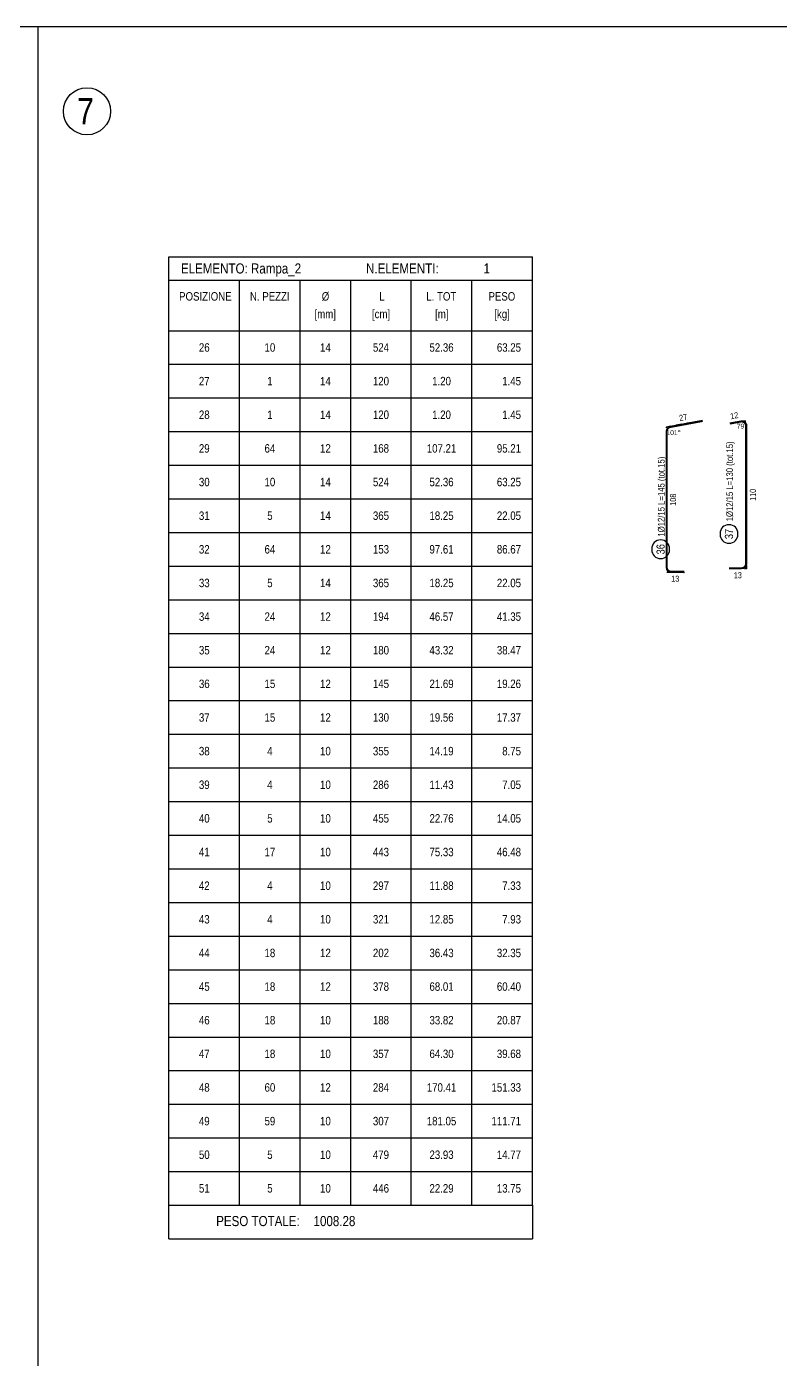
# Model space of a CAD drawing. Header units: metres. Extents: x 419734 to 420376, y 4564732 to 4565123.
# Drawn here: x 419920.16 to 419934.15, y 4564766.67 to 4564791.44 of the extents above; entities that cross this region are included whole.
import ezdxf
from ezdxf.enums import TextEntityAlignment as Align

# ---------------------------------------------------------------- set-up
doc = ezdxf.new("R2010")
doc.units = ezdxf.units.M
doc.linetypes.add('PUNTEGGIATA2', pattern=[0.125, 0, -0.125])
for name, color, linetype in [('07_Ferri', 7, 'Continuous'), ('07_TabellaFerri', 7, 'Continuous'), ('SW_SEZIONI_CARPENTERIA', 4, 'Continuous'), ('SW_TXT_TESTI', 1, 'Continuous')]:
    doc.layers.add(name, color=color, linetype=linetype)
doc.layers.add('07_Poligonale', color=8, linetype='Continuous', plot=False)
doc.styles.add('ACA_1', font='ARIALN.TTF')
doc.styles.add('ACA_2', font='romans.shx', dxfattribs={"width": 0.8})
doc.styles.add('SWS', font='ARIALN.TTF')

# ---------------------------------------------------------------- blocks, each defined once
blk = doc.blocks.new('STC_TCA_07148109001130212000102', base_point=(218.3379, -197.6646))
at = {"color": 0}
blk.add_lwpolyline([(218.2713, -197.6671, 1), (218.4045, -197.6671), (218.4045, -197.6621, 1), (218.2713, -197.6621), (218.2713, -197.6671)], format="xyb", dxfattribs=at)
blk = doc.blocks.new('aca_distinta_ferri_top_no_titolo_nocode_noshape')
at = {"color": 0}
for p, q in [((0, -22), (0, 0)), ((0, 0), (108, 0)), ((108, -22), (108, 0)), ((0, -7), (108, -7)), ((21, -22), (21, -7)), ((39, -22), (39, -7)), ((54, -22), (54, -7)), ((72, -22), (72, -7)), ((90, -22), (90, -7)), ((0, -22), (108, -22))]:
    blk.add_line(p, q, dxfattribs=at)
at = {"style": 'ACA_2'}
for tag, p in [('ELEMENTO', (3.56, -3.5)), ('NUMEROE', (58.57, -3.5)), ('NELEM', (93.49, -3.5))]:
    blk.add_attdef(tag, text='', height=3, dxfattribs=at).set_placement(p, align=Align.MIDDLE_LEFT)
at = {"style": 'ACA_2', "flags": 8}
for tag, p in [('POSIZIONE', (10.82, -11.8)), ('N. PEZZI', (29.97, -11.8)), ('D', (46.52, -11.8)), ('L', (63.28, -11.8)), ('L. TOT', (80.93, -11.8)), ('PESO', (98.94, -11.8)), ('[mm]', (46.44, -17.04)), ('[cm]', (63.03, -17.04)), ('[m]', (81.08, -17.04)), ('[kg]', (98.99, -17.04))]:
    blk.add_attdef(tag, text='', height=2.5, dxfattribs=at).set_placement(p, align=Align.MIDDLE_CENTER)
blk = doc.blocks.new('aca_distinta_ferri_riga_nocode_noshape')
at = {"color": 0}
for p, q in [((0, -10), (0, 0)), ((21, -10), (21, 0)), ((39, -10), (39, 0)), ((54, -10), (54, 0)), ((72, -10), (72, 0)), ((90, -10), (90, 0)), ((108, -10), (108, 0)), ((0, -10), (108, -10))]:
    blk.add_line(p, q, dxfattribs=at)
at = {"style": 'ACA_1'}
for tag, p in [('POS', (10.5, -5)), ('NUM', (30, -5)), ('DIAM', (46.5, -5)), ('LUN', (63, -5)), ('LTOT', (81, -5))]:
    blk.add_attdef(tag, text='', height=2.5, dxfattribs=at).set_placement(p, align=Align.MIDDLE_CENTER)
blk.add_attdef('PESO', text='', height=2.5, dxfattribs=at).set_placement((104.61, -5), align=Align.MIDDLE_RIGHT)
blk = doc.blocks.new('aca_distinta_ferri_bottom_nocode_noshape')
at = {"color": 0}
for p, q in [((0, -10), (0, 0)), ((108, 0), (108, -10)), ((0, -10), (108, -10))]:
    blk.add_line(p, q, dxfattribs=at)
at = {"style": 'ACA_2'}
for tag, p in [('ETI-PESO', (38.86, -4.72)), ('PESOTOT', (104.24, -4.72))]:
    blk.add_attdef(tag, text='', height=3, dxfattribs=at).set_placement(p, align=Align.MIDDLE_RIGHT)
blk.add_attdef('PELE', text='', height=3, dxfattribs=at).set_placement((42.97, -4.72), align=Align.MIDDLE_LEFT)

msp = doc.modelspace()

# ---------------------------------------------------------------- linework, layer by layer
at = {"layer": '07_Ferri', "color": 7, "ltscale": 0.025, "const_width": 0.03, "flags": 128}
for points in [[(419932.71019, 4564784.10416), (419932.10877, 4564783.9927, 0.36144245), (419932.04743, 4564783.91898), (419932.04686, 4564781.38531, 0.41420927), (419932.12185, 4564781.31029), (419932.3691, 4564781.31023)], [(419933.21499, 4564784.05579), (419933.41979, 4564784.09389, -0.46917165), (419933.5085, 4564784.02016), (419933.5085, 4564781.45079, -0.41421356), (419933.4335, 4564781.37579), (419933.20035, 4564781.37579)]]:
    msp.add_lwpolyline(points, format="xyb", dxfattribs=at)
at = {"layer": '07_Ferri', "color": 7, "flags": 128}
for points in [[(419932.70746, 4564784.11891), (419932.10603, 4564784.00745, 0.36144245), (419932.03243, 4564783.91898), (419932.03186, 4564781.38531, 0.41420927), (419932.12184, 4564781.29529), (419932.36909, 4564781.29523)], [(419933.41704, 4564784.10864, -0.46917163), (419933.5235, 4564784.02016), (419933.5235, 4564781.45079, -0.41421356), (419933.4335, 4564781.36079), (419933.20035, 4564781.36079)], [(419933.21225, 4564784.07054), (419933.41704, 4564784.10864, -0.04601555)]]:
    msp.add_lwpolyline(points, format="xyb", dxfattribs=at)
at = {"layer": '07_Poligonale', "linetype": 'PUNTEGGIATA2', "ltscale": 0.025, "flags": 128}
for points in [[(419932.70746, 4564784.11891), (419932.03245, 4564783.99381), (419932.03184, 4564781.29532), (419932.36909, 4564781.29523)], [(419933.21225, 4564784.07054), (419933.4252, 4564784.11016), (419933.5235, 4564784.11016), (419933.5235, 4564781.36079), (419933.20035, 4564781.36079)]]:
    msp.add_lwpolyline(points, dxfattribs=at)
at = {"layer": 'SW_SEZIONI_CARPENTERIA'}
msp.add_lwpolyline([(419890.05098, 4564791.43503), (419950.67709, 4564791.43503), (419950.67709, 4564739.35479), (419890.05098, 4564739.35479)], close=True, dxfattribs=at)
msp.add_lwpolyline([(419920.36404, 4564791.43503), (419920.36404, 4564739.35479)], dxfattribs=at)
at = {"layer": 'SW_TXT_TESTI', "color": 1}
msp.add_circle((419921.27491, 4564789.86252), 0.4375, dxfattribs=at)

# ---------------------------------------------------------------- block references
at = {"layer": '07_Ferri', "color": 7, "xscale": 2.5, "yscale": 2.5, "zscale": 2.5}
for p in [(419933.19843, 4564782.00789), (419931.92897, 4564781.72416)]:
    msp.add_blockref('STC_TCA_07148109001130212000102', p, dxfattribs=at)
at = {"layer": '07_TabellaFerri'}
ref = msp.add_blockref('aca_distinta_ferri_top_no_titolo_nocode_noshape', (419922.79738, 4564787.16076), dxfattribs=dict(at, xscale=0.0625, yscale=0.0625, zscale=0.0625))
ref.add_attrib('ELEMENTO', 'ELEMENTO: Rampa_2', dxfattribs={"color": 3, "height": 0.1875, "style": 'ACA_1'}).set_placement((419923.02007, 4564786.94201), align=Align.MIDDLE_LEFT)
ref.add_attrib('NUMEROE', 'N.ELEMENTI:', dxfattribs={"color": 3, "height": 0.1875, "style": 'ACA_1'}).set_placement((419926.45801, 4564786.94201), align=Align.MIDDLE_LEFT)
ref.add_attrib('NELEM', '1', dxfattribs={"color": 3, "height": 0.1875, "style": 'ACA_1'}).set_placement((419928.64071, 4564786.94201), align=Align.MIDDLE_LEFT)
ref.add_attrib('POSIZIONE', 'POSIZIONE', dxfattribs={"color": 3, "height": 0.15625, "style": 'ACA_1'}).set_placement((419923.4736, 4564786.42323), align=Align.MIDDLE_CENTER)
ref.add_attrib('N. PEZZI', 'N. PEZZI', dxfattribs={"color": 3, "height": 0.15625, "style": 'ACA_1'}).set_placement((419924.67021, 4564786.42323), align=Align.MIDDLE_CENTER)
ref.add_attrib('D', '%%c', dxfattribs={"color": 3, "height": 0.15625, "style": 'ACA_1'}).set_placement((419925.70512, 4564786.42323), align=Align.MIDDLE_CENTER)
ref.add_attrib('[mm]', '[mm]', dxfattribs={"color": 3, "height": 0.15625, "style": 'ACA_1'}).set_placement((419925.69957, 4564786.09601), align=Align.MIDDLE_CENTER)
ref.add_attrib('L', 'L', dxfattribs={"color": 3, "height": 0.15625, "style": 'ACA_1'}).set_placement((419926.75219, 4564786.42323), align=Align.MIDDLE_CENTER)
ref.add_attrib('[cm]', '[cm]', dxfattribs={"color": 3, "height": 0.15625, "style": 'ACA_1'}).set_placement((419926.73691, 4564786.09601), align=Align.MIDDLE_CENTER)
ref.add_attrib('[m]', '[m]', dxfattribs={"color": 3, "height": 0.15625, "style": 'ACA_1'}).set_placement((419927.86488, 4564786.09601), align=Align.MIDDLE_CENTER)
ref.add_attrib('[kg]', '[kg]', dxfattribs={"color": 3, "height": 0.15625, "style": 'ACA_1'}).set_placement((419928.98395, 4564786.09601), align=Align.MIDDLE_CENTER)
ref.add_attrib('PESO', 'PESO', dxfattribs={"color": 3, "height": 0.15625, "style": 'ACA_1'}).set_placement((419928.9809, 4564786.42323), align=Align.MIDDLE_CENTER)
ref.add_attrib('L. TOT', 'L. TOT', dxfattribs={"color": 3, "height": 0.15625, "style": 'ACA_1'}).set_placement((419927.85571, 4564786.42323), align=Align.MIDDLE_CENTER)
ref = msp.add_blockref('aca_distinta_ferri_riga_nocode_noshape', (419922.79738, 4564785.78576), dxfattribs=dict(at, xscale=0.0625, yscale=0.0625, zscale=0.0625))
ref.add_attrib('POS', '26', dxfattribs={"color": 2, "height": 0.15625, "style": 'ACA_1'}).set_placement((419923.45363, 4564785.47326), align=Align.MIDDLE_CENTER)
ref.add_attrib('NUM', '10', dxfattribs={"color": 2, "height": 0.15625, "style": 'ACA_1'}).set_placement((419924.67238, 4564785.47326), align=Align.MIDDLE_CENTER)
ref.add_attrib('DIAM', '14', dxfattribs={"color": 2, "height": 0.15625, "style": 'ACA_1'}).set_placement((419925.70363, 4564785.47326), align=Align.MIDDLE_CENTER)
ref.add_attrib('LUN', '524', dxfattribs={"color": 2, "height": 0.15625, "style": 'ACA_1'}).set_placement((419926.73488, 4564785.47326), align=Align.MIDDLE_CENTER)
ref.add_attrib('LTOT', '52.36', dxfattribs={"color": 2, "height": 0.15625, "style": 'ACA_1'}).set_placement((419927.85988, 4564785.47326), align=Align.MIDDLE_CENTER)
ref.add_attrib('PESO', '63.25', dxfattribs={"color": 2, "height": 0.15625, "style": 'ACA_1'}).set_placement((419929.33542, 4564785.47326), align=Align.MIDDLE_RIGHT)
ref = msp.add_blockref('aca_distinta_ferri_riga_nocode_noshape', (419922.79738, 4564785.16076), dxfattribs=dict(at, xscale=0.0625, yscale=0.0625, zscale=0.0625))
ref.add_attrib('POS', '27', dxfattribs={"color": 2, "height": 0.15625, "style": 'ACA_1'}).set_placement((419923.45363, 4564784.84826), align=Align.MIDDLE_CENTER)
ref.add_attrib('NUM', '1', dxfattribs={"color": 2, "height": 0.15625, "style": 'ACA_1'}).set_placement((419924.67238, 4564784.84826), align=Align.MIDDLE_CENTER)
ref.add_attrib('DIAM', '14', dxfattribs={"color": 2, "height": 0.15625, "style": 'ACA_1'}).set_placement((419925.70363, 4564784.84826), align=Align.MIDDLE_CENTER)
ref.add_attrib('LUN', '120', dxfattribs={"color": 2, "height": 0.15625, "style": 'ACA_1'}).set_placement((419926.73488, 4564784.84826), align=Align.MIDDLE_CENTER)
ref.add_attrib('LTOT', '1.20', dxfattribs={"color": 2, "height": 0.15625, "style": 'ACA_1'}).set_placement((419927.85988, 4564784.84826), align=Align.MIDDLE_CENTER)
ref.add_attrib('PESO', '1.45', dxfattribs={"color": 2, "height": 0.15625, "style": 'ACA_1'}).set_placement((419929.33542, 4564784.84826), align=Align.MIDDLE_RIGHT)
ref = msp.add_blockref('aca_distinta_ferri_riga_nocode_noshape', (419922.79738, 4564784.53576), dxfattribs=dict(at, xscale=0.0625, yscale=0.0625, zscale=0.0625))
ref.add_attrib('POS', '28', dxfattribs={"color": 2, "height": 0.15625, "style": 'ACA_1'}).set_placement((419923.45363, 4564784.22326), align=Align.MIDDLE_CENTER)
ref.add_attrib('NUM', '1', dxfattribs={"color": 2, "height": 0.15625, "style": 'ACA_1'}).set_placement((419924.67238, 4564784.22326), align=Align.MIDDLE_CENTER)
ref.add_attrib('DIAM', '14', dxfattribs={"color": 2, "height": 0.15625, "style": 'ACA_1'}).set_placement((419925.70363, 4564784.22326), align=Align.MIDDLE_CENTER)
ref.add_attrib('LUN', '120', dxfattribs={"color": 2, "height": 0.15625, "style": 'ACA_1'}).set_placement((419926.73488, 4564784.22326), align=Align.MIDDLE_CENTER)
ref.add_attrib('LTOT', '1.20', dxfattribs={"color": 2, "height": 0.15625, "style": 'ACA_1'}).set_placement((419927.85988, 4564784.22326), align=Align.MIDDLE_CENTER)
ref.add_attrib('PESO', '1.45', dxfattribs={"color": 2, "height": 0.15625, "style": 'ACA_1'}).set_placement((419929.33542, 4564784.22326), align=Align.MIDDLE_RIGHT)
ref = msp.add_blockref('aca_distinta_ferri_riga_nocode_noshape', (419922.79738, 4564783.91076), dxfattribs=dict(at, xscale=0.0625, yscale=0.0625, zscale=0.0625))
ref.add_attrib('POS', '29', dxfattribs={"color": 2, "height": 0.15625, "style": 'ACA_1'}).set_placement((419923.45363, 4564783.59826), align=Align.MIDDLE_CENTER)
ref.add_attrib('NUM', '64', dxfattribs={"color": 2, "height": 0.15625, "style": 'ACA_1'}).set_placement((419924.67238, 4564783.59826), align=Align.MIDDLE_CENTER)
ref.add_attrib('DIAM', '12', dxfattribs={"color": 2, "height": 0.15625, "style": 'ACA_1'}).set_placement((419925.70363, 4564783.59826), align=Align.MIDDLE_CENTER)
ref.add_attrib('LUN', '168', dxfattribs={"color": 2, "height": 0.15625, "style": 'ACA_1'}).set_placement((419926.73488, 4564783.59826), align=Align.MIDDLE_CENTER)
ref.add_attrib('LTOT', '107.21', dxfattribs={"color": 2, "height": 0.15625, "style": 'ACA_1'}).set_placement((419927.85988, 4564783.59826), align=Align.MIDDLE_CENTER)
ref.add_attrib('PESO', '95.21', dxfattribs={"color": 2, "height": 0.15625, "style": 'ACA_1'}).set_placement((419929.33542, 4564783.59826), align=Align.MIDDLE_RIGHT)
ref = msp.add_blockref('aca_distinta_ferri_riga_nocode_noshape', (419922.79738, 4564783.28576), dxfattribs=dict(at, xscale=0.0625, yscale=0.0625, zscale=0.0625))
ref.add_attrib('POS', '30', dxfattribs={"color": 2, "height": 0.15625, "style": 'ACA_1'}).set_placement((419923.45363, 4564782.97326), align=Align.MIDDLE_CENTER)
ref.add_attrib('NUM', '10', dxfattribs={"color": 2, "height": 0.15625, "style": 'ACA_1'}).set_placement((419924.67238, 4564782.97326), align=Align.MIDDLE_CENTER)
ref.add_attrib('DIAM', '14', dxfattribs={"color": 2, "height": 0.15625, "style": 'ACA_1'}).set_placement((419925.70363, 4564782.97326), align=Align.MIDDLE_CENTER)
ref.add_attrib('LUN', '524', dxfattribs={"color": 2, "height": 0.15625, "style": 'ACA_1'}).set_placement((419926.73488, 4564782.97326), align=Align.MIDDLE_CENTER)
ref.add_attrib('LTOT', '52.36', dxfattribs={"color": 2, "height": 0.15625, "style": 'ACA_1'}).set_placement((419927.85988, 4564782.97326), align=Align.MIDDLE_CENTER)
ref.add_attrib('PESO', '63.25', dxfattribs={"color": 2, "height": 0.15625, "style": 'ACA_1'}).set_placement((419929.33542, 4564782.97326), align=Align.MIDDLE_RIGHT)
ref = msp.add_blockref('aca_distinta_ferri_riga_nocode_noshape', (419922.79738, 4564782.66076), dxfattribs=dict(at, xscale=0.0625, yscale=0.0625, zscale=0.0625))
ref.add_attrib('POS', '31', dxfattribs={"color": 2, "height": 0.15625, "style": 'ACA_1'}).set_placement((419923.45363, 4564782.34826), align=Align.MIDDLE_CENTER)
ref.add_attrib('NUM', '5', dxfattribs={"color": 2, "height": 0.15625, "style": 'ACA_1'}).set_placement((419924.67238, 4564782.34826), align=Align.MIDDLE_CENTER)
ref.add_attrib('DIAM', '14', dxfattribs={"color": 2, "height": 0.15625, "style": 'ACA_1'}).set_placement((419925.70363, 4564782.34826), align=Align.MIDDLE_CENTER)
ref.add_attrib('LUN', '365', dxfattribs={"color": 2, "height": 0.15625, "style": 'ACA_1'}).set_placement((419926.73488, 4564782.34826), align=Align.MIDDLE_CENTER)
ref.add_attrib('LTOT', '18.25', dxfattribs={"color": 2, "height": 0.15625, "style": 'ACA_1'}).set_placement((419927.85988, 4564782.34826), align=Align.MIDDLE_CENTER)
ref.add_attrib('PESO', '22.05', dxfattribs={"color": 2, "height": 0.15625, "style": 'ACA_1'}).set_placement((419929.33542, 4564782.34826), align=Align.MIDDLE_RIGHT)
ref = msp.add_blockref('aca_distinta_ferri_riga_nocode_noshape', (419922.79738, 4564782.03576), dxfattribs=dict(at, xscale=0.0625, yscale=0.0625, zscale=0.0625))
ref.add_attrib('POS', '32', dxfattribs={"color": 2, "height": 0.15625, "style": 'ACA_1'}).set_placement((419923.45363, 4564781.72326), align=Align.MIDDLE_CENTER)
ref.add_attrib('NUM', '64', dxfattribs={"color": 2, "height": 0.15625, "style": 'ACA_1'}).set_placement((419924.67238, 4564781.72326), align=Align.MIDDLE_CENTER)
ref.add_attrib('DIAM', '12', dxfattribs={"color": 2, "height": 0.15625, "style": 'ACA_1'}).set_placement((419925.70363, 4564781.72326), align=Align.MIDDLE_CENTER)
ref.add_attrib('LUN', '153', dxfattribs={"color": 2, "height": 0.15625, "style": 'ACA_1'}).set_placement((419926.73488, 4564781.72326), align=Align.MIDDLE_CENTER)
ref.add_attrib('LTOT', '97.61', dxfattribs={"color": 2, "height": 0.15625, "style": 'ACA_1'}).set_placement((419927.85988, 4564781.72326), align=Align.MIDDLE_CENTER)
ref.add_attrib('PESO', '86.67', dxfattribs={"color": 2, "height": 0.15625, "style": 'ACA_1'}).set_placement((419929.33542, 4564781.72326), align=Align.MIDDLE_RIGHT)
ref = msp.add_blockref('aca_distinta_ferri_riga_nocode_noshape', (419922.79738, 4564781.41076), dxfattribs=dict(at, xscale=0.0625, yscale=0.0625, zscale=0.0625))
ref.add_attrib('POS', '33', dxfattribs={"color": 2, "height": 0.15625, "style": 'ACA_1'}).set_placement((419923.45363, 4564781.09826), align=Align.MIDDLE_CENTER)
ref.add_attrib('NUM', '5', dxfattribs={"color": 2, "height": 0.15625, "style": 'ACA_1'}).set_placement((419924.67238, 4564781.09826), align=Align.MIDDLE_CENTER)
ref.add_attrib('DIAM', '14', dxfattribs={"color": 2, "height": 0.15625, "style": 'ACA_1'}).set_placement((419925.70363, 4564781.09826), align=Align.MIDDLE_CENTER)
ref.add_attrib('LUN', '365', dxfattribs={"color": 2, "height": 0.15625, "style": 'ACA_1'}).set_placement((419926.73488, 4564781.09826), align=Align.MIDDLE_CENTER)
ref.add_attrib('LTOT', '18.25', dxfattribs={"color": 2, "height": 0.15625, "style": 'ACA_1'}).set_placement((419927.85988, 4564781.09826), align=Align.MIDDLE_CENTER)
ref.add_attrib('PESO', '22.05', dxfattribs={"color": 2, "height": 0.15625, "style": 'ACA_1'}).set_placement((419929.33542, 4564781.09826), align=Align.MIDDLE_RIGHT)
ref = msp.add_blockref('aca_distinta_ferri_riga_nocode_noshape', (419922.79738, 4564780.78576), dxfattribs=dict(at, xscale=0.0625, yscale=0.0625, zscale=0.0625))
ref.add_attrib('POS', '34', dxfattribs={"color": 2, "height": 0.15625, "style": 'ACA_1'}).set_placement((419923.45363, 4564780.47326), align=Align.MIDDLE_CENTER)
ref.add_attrib('NUM', '24', dxfattribs={"color": 2, "height": 0.15625, "style": 'ACA_1'}).set_placement((419924.67238, 4564780.47326), align=Align.MIDDLE_CENTER)
ref.add_attrib('DIAM', '12', dxfattribs={"color": 2, "height": 0.15625, "style": 'ACA_1'}).set_placement((419925.70363, 4564780.47326), align=Align.MIDDLE_CENTER)
ref.add_attrib('LUN', '194', dxfattribs={"color": 2, "height": 0.15625, "style": 'ACA_1'}).set_placement((419926.73488, 4564780.47326), align=Align.MIDDLE_CENTER)
ref.add_attrib('LTOT', '46.57', dxfattribs={"color": 2, "height": 0.15625, "style": 'ACA_1'}).set_placement((419927.85988, 4564780.47326), align=Align.MIDDLE_CENTER)
ref.add_attrib('PESO', '41.35', dxfattribs={"color": 2, "height": 0.15625, "style": 'ACA_1'}).set_placement((419929.33542, 4564780.47326), align=Align.MIDDLE_RIGHT)
ref = msp.add_blockref('aca_distinta_ferri_riga_nocode_noshape', (419922.79738, 4564780.16076), dxfattribs=dict(at, xscale=0.0625, yscale=0.0625, zscale=0.0625))
ref.add_attrib('POS', '35', dxfattribs={"color": 2, "height": 0.15625, "style": 'ACA_1'}).set_placement((419923.45363, 4564779.84826), align=Align.MIDDLE_CENTER)
ref.add_attrib('NUM', '24', dxfattribs={"color": 2, "height": 0.15625, "style": 'ACA_1'}).set_placement((419924.67238, 4564779.84826), align=Align.MIDDLE_CENTER)
ref.add_attrib('DIAM', '12', dxfattribs={"color": 2, "height": 0.15625, "style": 'ACA_1'}).set_placement((419925.70363, 4564779.84826), align=Align.MIDDLE_CENTER)
ref.add_attrib('LUN', '180', dxfattribs={"color": 2, "height": 0.15625, "style": 'ACA_1'}).set_placement((419926.73488, 4564779.84826), align=Align.MIDDLE_CENTER)
ref.add_attrib('LTOT', '43.32', dxfattribs={"color": 2, "height": 0.15625, "style": 'ACA_1'}).set_placement((419927.85988, 4564779.84826), align=Align.MIDDLE_CENTER)
ref.add_attrib('PESO', '38.47', dxfattribs={"color": 2, "height": 0.15625, "style": 'ACA_1'}).set_placement((419929.33542, 4564779.84826), align=Align.MIDDLE_RIGHT)
ref = msp.add_blockref('aca_distinta_ferri_riga_nocode_noshape', (419922.79738, 4564779.53576), dxfattribs=dict(at, xscale=0.0625, yscale=0.0625, zscale=0.0625))
ref.add_attrib('POS', '36', dxfattribs={"color": 2, "height": 0.15625, "style": 'ACA_1'}).set_placement((419923.45363, 4564779.22326), align=Align.MIDDLE_CENTER)
ref.add_attrib('NUM', '15', dxfattribs={"color": 2, "height": 0.15625, "style": 'ACA_1'}).set_placement((419924.67238, 4564779.22326), align=Align.MIDDLE_CENTER)
ref.add_attrib('DIAM', '12', dxfattribs={"color": 2, "height": 0.15625, "style": 'ACA_1'}).set_placement((419925.70363, 4564779.22326), align=Align.MIDDLE_CENTER)
ref.add_attrib('LUN', '145', dxfattribs={"color": 2, "height": 0.15625, "style": 'ACA_1'}).set_placement((419926.73488, 4564779.22326), align=Align.MIDDLE_CENTER)
ref.add_attrib('LTOT', '21.69', dxfattribs={"color": 2, "height": 0.15625, "style": 'ACA_1'}).set_placement((419927.85988, 4564779.22326), align=Align.MIDDLE_CENTER)
ref.add_attrib('PESO', '19.26', dxfattribs={"color": 2, "height": 0.15625, "style": 'ACA_1'}).set_placement((419929.33542, 4564779.22326), align=Align.MIDDLE_RIGHT)
ref = msp.add_blockref('aca_distinta_ferri_riga_nocode_noshape', (419922.79738, 4564778.91076), dxfattribs=dict(at, xscale=0.0625, yscale=0.0625, zscale=0.0625))
ref.add_attrib('POS', '37', dxfattribs={"color": 2, "height": 0.15625, "style": 'ACA_1'}).set_placement((419923.45363, 4564778.59826), align=Align.MIDDLE_CENTER)
ref.add_attrib('NUM', '15', dxfattribs={"color": 2, "height": 0.15625, "style": 'ACA_1'}).set_placement((419924.67238, 4564778.59826), align=Align.MIDDLE_CENTER)
ref.add_attrib('DIAM', '12', dxfattribs={"color": 2, "height": 0.15625, "style": 'ACA_1'}).set_placement((419925.70363, 4564778.59826), align=Align.MIDDLE_CENTER)
ref.add_attrib('LUN', '130', dxfattribs={"color": 2, "height": 0.15625, "style": 'ACA_1'}).set_placement((419926.73488, 4564778.59826), align=Align.MIDDLE_CENTER)
ref.add_attrib('LTOT', '19.56', dxfattribs={"color": 2, "height": 0.15625, "style": 'ACA_1'}).set_placement((419927.85988, 4564778.59826), align=Align.MIDDLE_CENTER)
ref.add_attrib('PESO', '17.37', dxfattribs={"color": 2, "height": 0.15625, "style": 'ACA_1'}).set_placement((419929.33542, 4564778.59826), align=Align.MIDDLE_RIGHT)
ref = msp.add_blockref('aca_distinta_ferri_riga_nocode_noshape', (419922.79738, 4564778.28576), dxfattribs=dict(at, xscale=0.0625, yscale=0.0625, zscale=0.0625))
ref.add_attrib('POS', '38', dxfattribs={"color": 2, "height": 0.15625, "style": 'ACA_1'}).set_placement((419923.45363, 4564777.97326), align=Align.MIDDLE_CENTER)
ref.add_attrib('NUM', '4', dxfattribs={"color": 2, "height": 0.15625, "style": 'ACA_1'}).set_placement((419924.67238, 4564777.97326), align=Align.MIDDLE_CENTER)
ref.add_attrib('DIAM', '10', dxfattribs={"color": 2, "height": 0.15625, "style": 'ACA_1'}).set_placement((419925.70363, 4564777.97326), align=Align.MIDDLE_CENTER)
ref.add_attrib('LUN', '355', dxfattribs={"color": 2, "height": 0.15625, "style": 'ACA_1'}).set_placement((419926.73488, 4564777.97326), align=Align.MIDDLE_CENTER)
ref.add_attrib('LTOT', '14.19', dxfattribs={"color": 2, "height": 0.15625, "style": 'ACA_1'}).set_placement((419927.85988, 4564777.97326), align=Align.MIDDLE_CENTER)
ref.add_attrib('PESO', '8.75', dxfattribs={"color": 2, "height": 0.15625, "style": 'ACA_1'}).set_placement((419929.33542, 4564777.97326), align=Align.MIDDLE_RIGHT)
ref = msp.add_blockref('aca_distinta_ferri_riga_nocode_noshape', (419922.79738, 4564777.66076), dxfattribs=dict(at, xscale=0.0625, yscale=0.0625, zscale=0.0625))
ref.add_attrib('POS', '39', dxfattribs={"color": 2, "height": 0.15625, "style": 'ACA_1'}).set_placement((419923.45363, 4564777.34826), align=Align.MIDDLE_CENTER)
ref.add_attrib('NUM', '4', dxfattribs={"color": 2, "height": 0.15625, "style": 'ACA_1'}).set_placement((419924.67238, 4564777.34826), align=Align.MIDDLE_CENTER)
ref.add_attrib('DIAM', '10', dxfattribs={"color": 2, "height": 0.15625, "style": 'ACA_1'}).set_placement((419925.70363, 4564777.34826), align=Align.MIDDLE_CENTER)
ref.add_attrib('LUN', '286', dxfattribs={"color": 2, "height": 0.15625, "style": 'ACA_1'}).set_placement((419926.73488, 4564777.34826), align=Align.MIDDLE_CENTER)
ref.add_attrib('LTOT', '11.43', dxfattribs={"color": 2, "height": 0.15625, "style": 'ACA_1'}).set_placement((419927.85988, 4564777.34826), align=Align.MIDDLE_CENTER)
ref.add_attrib('PESO', '7.05', dxfattribs={"color": 2, "height": 0.15625, "style": 'ACA_1'}).set_placement((419929.33542, 4564777.34826), align=Align.MIDDLE_RIGHT)
ref = msp.add_blockref('aca_distinta_ferri_riga_nocode_noshape', (419922.79738, 4564777.03576), dxfattribs=dict(at, xscale=0.0625, yscale=0.0625, zscale=0.0625))
ref.add_attrib('POS', '40', dxfattribs={"color": 2, "height": 0.15625, "style": 'ACA_1'}).set_placement((419923.45363, 4564776.72326), align=Align.MIDDLE_CENTER)
ref.add_attrib('NUM', '5', dxfattribs={"color": 2, "height": 0.15625, "style": 'ACA_1'}).set_placement((419924.67238, 4564776.72326), align=Align.MIDDLE_CENTER)
ref.add_attrib('DIAM', '10', dxfattribs={"color": 2, "height": 0.15625, "style": 'ACA_1'}).set_placement((419925.70363, 4564776.72326), align=Align.MIDDLE_CENTER)
ref.add_attrib('LUN', '455', dxfattribs={"color": 2, "height": 0.15625, "style": 'ACA_1'}).set_placement((419926.73488, 4564776.72326), align=Align.MIDDLE_CENTER)
ref.add_attrib('LTOT', '22.76', dxfattribs={"color": 2, "height": 0.15625, "style": 'ACA_1'}).set_placement((419927.85988, 4564776.72326), align=Align.MIDDLE_CENTER)
ref.add_attrib('PESO', '14.05', dxfattribs={"color": 2, "height": 0.15625, "style": 'ACA_1'}).set_placement((419929.33542, 4564776.72326), align=Align.MIDDLE_RIGHT)
ref = msp.add_blockref('aca_distinta_ferri_riga_nocode_noshape', (419922.79738, 4564776.41076), dxfattribs=dict(at, xscale=0.0625, yscale=0.0625, zscale=0.0625))
ref.add_attrib('POS', '41', dxfattribs={"color": 2, "height": 0.15625, "style": 'ACA_1'}).set_placement((419923.45363, 4564776.09826), align=Align.MIDDLE_CENTER)
ref.add_attrib('NUM', '17', dxfattribs={"color": 2, "height": 0.15625, "style": 'ACA_1'}).set_placement((419924.67238, 4564776.09826), align=Align.MIDDLE_CENTER)
ref.add_attrib('DIAM', '10', dxfattribs={"color": 2, "height": 0.15625, "style": 'ACA_1'}).set_placement((419925.70363, 4564776.09826), align=Align.MIDDLE_CENTER)
ref.add_attrib('LUN', '443', dxfattribs={"color": 2, "height": 0.15625, "style": 'ACA_1'}).set_placement((419926.73488, 4564776.09826), align=Align.MIDDLE_CENTER)
ref.add_attrib('LTOT', '75.33', dxfattribs={"color": 2, "height": 0.15625, "style": 'ACA_1'}).set_placement((419927.85988, 4564776.09826), align=Align.MIDDLE_CENTER)
ref.add_attrib('PESO', '46.48', dxfattribs={"color": 2, "height": 0.15625, "style": 'ACA_1'}).set_placement((419929.33542, 4564776.09826), align=Align.MIDDLE_RIGHT)
ref = msp.add_blockref('aca_distinta_ferri_riga_nocode_noshape', (419922.79738, 4564775.78576), dxfattribs=dict(at, xscale=0.0625, yscale=0.0625, zscale=0.0625))
ref.add_attrib('POS', '42', dxfattribs={"color": 2, "height": 0.15625, "style": 'ACA_1'}).set_placement((419923.45363, 4564775.47326), align=Align.MIDDLE_CENTER)
ref.add_attrib('NUM', '4', dxfattribs={"color": 2, "height": 0.15625, "style": 'ACA_1'}).set_placement((419924.67238, 4564775.47326), align=Align.MIDDLE_CENTER)
ref.add_attrib('DIAM', '10', dxfattribs={"color": 2, "height": 0.15625, "style": 'ACA_1'}).set_placement((419925.70363, 4564775.47326), align=Align.MIDDLE_CENTER)
ref.add_attrib('LUN', '297', dxfattribs={"color": 2, "height": 0.15625, "style": 'ACA_1'}).set_placement((419926.73488, 4564775.47326), align=Align.MIDDLE_CENTER)
ref.add_attrib('LTOT', '11.88', dxfattribs={"color": 2, "height": 0.15625, "style": 'ACA_1'}).set_placement((419927.85988, 4564775.47326), align=Align.MIDDLE_CENTER)
ref.add_attrib('PESO', '7.33', dxfattribs={"color": 2, "height": 0.15625, "style": 'ACA_1'}).set_placement((419929.33542, 4564775.47326), align=Align.MIDDLE_RIGHT)
ref = msp.add_blockref('aca_distinta_ferri_riga_nocode_noshape', (419922.79738, 4564775.16076), dxfattribs=dict(at, xscale=0.0625, yscale=0.0625, zscale=0.0625))
ref.add_attrib('POS', '43', dxfattribs={"color": 2, "height": 0.15625, "style": 'ACA_1'}).set_placement((419923.45363, 4564774.84826), align=Align.MIDDLE_CENTER)
ref.add_attrib('NUM', '4', dxfattribs={"color": 2, "height": 0.15625, "style": 'ACA_1'}).set_placement((419924.67238, 4564774.84826), align=Align.MIDDLE_CENTER)
ref.add_attrib('DIAM', '10', dxfattribs={"color": 2, "height": 0.15625, "style": 'ACA_1'}).set_placement((419925.70363, 4564774.84826), align=Align.MIDDLE_CENTER)
ref.add_attrib('LUN', '321', dxfattribs={"color": 2, "height": 0.15625, "style": 'ACA_1'}).set_placement((419926.73488, 4564774.84826), align=Align.MIDDLE_CENTER)
ref.add_attrib('LTOT', '12.85', dxfattribs={"color": 2, "height": 0.15625, "style": 'ACA_1'}).set_placement((419927.85988, 4564774.84826), align=Align.MIDDLE_CENTER)
ref.add_attrib('PESO', '7.93', dxfattribs={"color": 2, "height": 0.15625, "style": 'ACA_1'}).set_placement((419929.33542, 4564774.84826), align=Align.MIDDLE_RIGHT)
ref = msp.add_blockref('aca_distinta_ferri_riga_nocode_noshape', (419922.79738, 4564774.53576), dxfattribs=dict(at, xscale=0.0625, yscale=0.0625, zscale=0.0625))
ref.add_attrib('POS', '44', dxfattribs={"color": 2, "height": 0.15625, "style": 'ACA_1'}).set_placement((419923.45363, 4564774.22326), align=Align.MIDDLE_CENTER)
ref.add_attrib('NUM', '18', dxfattribs={"color": 2, "height": 0.15625, "style": 'ACA_1'}).set_placement((419924.67238, 4564774.22326), align=Align.MIDDLE_CENTER)
ref.add_attrib('DIAM', '12', dxfattribs={"color": 2, "height": 0.15625, "style": 'ACA_1'}).set_placement((419925.70363, 4564774.22326), align=Align.MIDDLE_CENTER)
ref.add_attrib('LUN', '202', dxfattribs={"color": 2, "height": 0.15625, "style": 'ACA_1'}).set_placement((419926.73488, 4564774.22326), align=Align.MIDDLE_CENTER)
ref.add_attrib('LTOT', '36.43', dxfattribs={"color": 2, "height": 0.15625, "style": 'ACA_1'}).set_placement((419927.85988, 4564774.22326), align=Align.MIDDLE_CENTER)
ref.add_attrib('PESO', '32.35', dxfattribs={"color": 2, "height": 0.15625, "style": 'ACA_1'}).set_placement((419929.33542, 4564774.22326), align=Align.MIDDLE_RIGHT)
ref = msp.add_blockref('aca_distinta_ferri_riga_nocode_noshape', (419922.79738, 4564773.91076), dxfattribs=dict(at, xscale=0.0625, yscale=0.0625, zscale=0.0625))
ref.add_attrib('POS', '45', dxfattribs={"color": 2, "height": 0.15625, "style": 'ACA_1'}).set_placement((419923.45363, 4564773.59826), align=Align.MIDDLE_CENTER)
ref.add_attrib('NUM', '18', dxfattribs={"color": 2, "height": 0.15625, "style": 'ACA_1'}).set_placement((419924.67238, 4564773.59826), align=Align.MIDDLE_CENTER)
ref.add_attrib('DIAM', '12', dxfattribs={"color": 2, "height": 0.15625, "style": 'ACA_1'}).set_placement((419925.70363, 4564773.59826), align=Align.MIDDLE_CENTER)
ref.add_attrib('LUN', '378', dxfattribs={"color": 2, "height": 0.15625, "style": 'ACA_1'}).set_placement((419926.73488, 4564773.59826), align=Align.MIDDLE_CENTER)
ref.add_attrib('LTOT', '68.01', dxfattribs={"color": 2, "height": 0.15625, "style": 'ACA_1'}).set_placement((419927.85988, 4564773.59826), align=Align.MIDDLE_CENTER)
ref.add_attrib('PESO', '60.40', dxfattribs={"color": 2, "height": 0.15625, "style": 'ACA_1'}).set_placement((419929.33542, 4564773.59826), align=Align.MIDDLE_RIGHT)
ref = msp.add_blockref('aca_distinta_ferri_riga_nocode_noshape', (419922.79738, 4564773.28576), dxfattribs=dict(at, xscale=0.0625, yscale=0.0625, zscale=0.0625))
ref.add_attrib('POS', '46', dxfattribs={"color": 2, "height": 0.15625, "style": 'ACA_1'}).set_placement((419923.45363, 4564772.97326), align=Align.MIDDLE_CENTER)
ref.add_attrib('NUM', '18', dxfattribs={"color": 2, "height": 0.15625, "style": 'ACA_1'}).set_placement((419924.67238, 4564772.97326), align=Align.MIDDLE_CENTER)
ref.add_attrib('DIAM', '10', dxfattribs={"color": 2, "height": 0.15625, "style": 'ACA_1'}).set_placement((419925.70363, 4564772.97326), align=Align.MIDDLE_CENTER)
ref.add_attrib('LUN', '188', dxfattribs={"color": 2, "height": 0.15625, "style": 'ACA_1'}).set_placement((419926.73488, 4564772.97326), align=Align.MIDDLE_CENTER)
ref.add_attrib('LTOT', '33.82', dxfattribs={"color": 2, "height": 0.15625, "style": 'ACA_1'}).set_placement((419927.85988, 4564772.97326), align=Align.MIDDLE_CENTER)
ref.add_attrib('PESO', '20.87', dxfattribs={"color": 2, "height": 0.15625, "style": 'ACA_1'}).set_placement((419929.33542, 4564772.97326), align=Align.MIDDLE_RIGHT)
ref = msp.add_blockref('aca_distinta_ferri_riga_nocode_noshape', (419922.79738, 4564772.66076), dxfattribs=dict(at, xscale=0.0625, yscale=0.0625, zscale=0.0625))
ref.add_attrib('POS', '47', dxfattribs={"color": 2, "height": 0.15625, "style": 'ACA_1'}).set_placement((419923.45363, 4564772.34826), align=Align.MIDDLE_CENTER)
ref.add_attrib('NUM', '18', dxfattribs={"color": 2, "height": 0.15625, "style": 'ACA_1'}).set_placement((419924.67238, 4564772.34826), align=Align.MIDDLE_CENTER)
ref.add_attrib('DIAM', '10', dxfattribs={"color": 2, "height": 0.15625, "style": 'ACA_1'}).set_placement((419925.70363, 4564772.34826), align=Align.MIDDLE_CENTER)
ref.add_attrib('LUN', '357', dxfattribs={"color": 2, "height": 0.15625, "style": 'ACA_1'}).set_placement((419926.73488, 4564772.34826), align=Align.MIDDLE_CENTER)
ref.add_attrib('LTOT', '64.30', dxfattribs={"color": 2, "height": 0.15625, "style": 'ACA_1'}).set_placement((419927.85988, 4564772.34826), align=Align.MIDDLE_CENTER)
ref.add_attrib('PESO', '39.68', dxfattribs={"color": 2, "height": 0.15625, "style": 'ACA_1'}).set_placement((419929.33542, 4564772.34826), align=Align.MIDDLE_RIGHT)
ref = msp.add_blockref('aca_distinta_ferri_riga_nocode_noshape', (419922.79738, 4564772.03576), dxfattribs=dict(at, xscale=0.0625, yscale=0.0625, zscale=0.0625))
ref.add_attrib('POS', '48', dxfattribs={"color": 2, "height": 0.15625, "style": 'ACA_1'}).set_placement((419923.45363, 4564771.72326), align=Align.MIDDLE_CENTER)
ref.add_attrib('NUM', '60', dxfattribs={"color": 2, "height": 0.15625, "style": 'ACA_1'}).set_placement((419924.67238, 4564771.72326), align=Align.MIDDLE_CENTER)
ref.add_attrib('DIAM', '12', dxfattribs={"color": 2, "height": 0.15625, "style": 'ACA_1'}).set_placement((419925.70363, 4564771.72326), align=Align.MIDDLE_CENTER)
ref.add_attrib('LUN', '284', dxfattribs={"color": 2, "height": 0.15625, "style": 'ACA_1'}).set_placement((419926.73488, 4564771.72326), align=Align.MIDDLE_CENTER)
ref.add_attrib('LTOT', '170.41', dxfattribs={"color": 2, "height": 0.15625, "style": 'ACA_1'}).set_placement((419927.85988, 4564771.72326), align=Align.MIDDLE_CENTER)
ref.add_attrib('PESO', '151.33', dxfattribs={"color": 2, "height": 0.15625, "style": 'ACA_1'}).set_placement((419929.33542, 4564771.72326), align=Align.MIDDLE_RIGHT)
ref = msp.add_blockref('aca_distinta_ferri_riga_nocode_noshape', (419922.79738, 4564771.41076), dxfattribs=dict(at, xscale=0.0625, yscale=0.0625, zscale=0.0625))
ref.add_attrib('POS', '49', dxfattribs={"color": 2, "height": 0.15625, "style": 'ACA_1'}).set_placement((419923.45363, 4564771.09826), align=Align.MIDDLE_CENTER)
ref.add_attrib('NUM', '59', dxfattribs={"color": 2, "height": 0.15625, "style": 'ACA_1'}).set_placement((419924.67238, 4564771.09826), align=Align.MIDDLE_CENTER)
ref.add_attrib('DIAM', '10', dxfattribs={"color": 2, "height": 0.15625, "style": 'ACA_1'}).set_placement((419925.70363, 4564771.09826), align=Align.MIDDLE_CENTER)
ref.add_attrib('LUN', '307', dxfattribs={"color": 2, "height": 0.15625, "style": 'ACA_1'}).set_placement((419926.73488, 4564771.09826), align=Align.MIDDLE_CENTER)
ref.add_attrib('LTOT', '181.05', dxfattribs={"color": 2, "height": 0.15625, "style": 'ACA_1'}).set_placement((419927.85988, 4564771.09826), align=Align.MIDDLE_CENTER)
ref.add_attrib('PESO', '111.71', dxfattribs={"color": 2, "height": 0.15625, "style": 'ACA_1'}).set_placement((419929.33542, 4564771.09826), align=Align.MIDDLE_RIGHT)
ref = msp.add_blockref('aca_distinta_ferri_riga_nocode_noshape', (419922.79738, 4564770.78576), dxfattribs=dict(at, xscale=0.0625, yscale=0.0625, zscale=0.0625))
ref.add_attrib('POS', '50', dxfattribs={"color": 2, "height": 0.15625, "style": 'ACA_1'}).set_placement((419923.45363, 4564770.47326), align=Align.MIDDLE_CENTER)
ref.add_attrib('NUM', '5', dxfattribs={"color": 2, "height": 0.15625, "style": 'ACA_1'}).set_placement((419924.67238, 4564770.47326), align=Align.MIDDLE_CENTER)
ref.add_attrib('DIAM', '10', dxfattribs={"color": 2, "height": 0.15625, "style": 'ACA_1'}).set_placement((419925.70363, 4564770.47326), align=Align.MIDDLE_CENTER)
ref.add_attrib('LUN', '479', dxfattribs={"color": 2, "height": 0.15625, "style": 'ACA_1'}).set_placement((419926.73488, 4564770.47326), align=Align.MIDDLE_CENTER)
ref.add_attrib('LTOT', '23.93', dxfattribs={"color": 2, "height": 0.15625, "style": 'ACA_1'}).set_placement((419927.85988, 4564770.47326), align=Align.MIDDLE_CENTER)
ref.add_attrib('PESO', '14.77', dxfattribs={"color": 2, "height": 0.15625, "style": 'ACA_1'}).set_placement((419929.33542, 4564770.47326), align=Align.MIDDLE_RIGHT)
ref = msp.add_blockref('aca_distinta_ferri_riga_nocode_noshape', (419922.79738, 4564770.16076), dxfattribs=dict(at, xscale=0.0625, yscale=0.0625, zscale=0.0625))
ref.add_attrib('POS', '51', dxfattribs={"color": 2, "height": 0.15625, "style": 'ACA_1'}).set_placement((419923.45363, 4564769.84826), align=Align.MIDDLE_CENTER)
ref.add_attrib('NUM', '5', dxfattribs={"color": 2, "height": 0.15625, "style": 'ACA_1'}).set_placement((419924.67238, 4564769.84826), align=Align.MIDDLE_CENTER)
ref.add_attrib('DIAM', '10', dxfattribs={"color": 2, "height": 0.15625, "style": 'ACA_1'}).set_placement((419925.70363, 4564769.84826), align=Align.MIDDLE_CENTER)
ref.add_attrib('LUN', '446', dxfattribs={"color": 2, "height": 0.15625, "style": 'ACA_1'}).set_placement((419926.73488, 4564769.84826), align=Align.MIDDLE_CENTER)
ref.add_attrib('LTOT', '22.29', dxfattribs={"color": 2, "height": 0.15625, "style": 'ACA_1'}).set_placement((419927.85988, 4564769.84826), align=Align.MIDDLE_CENTER)
ref.add_attrib('PESO', '13.75', dxfattribs={"color": 2, "height": 0.15625, "style": 'ACA_1'}).set_placement((419929.33542, 4564769.84826), align=Align.MIDDLE_RIGHT)
ref = msp.add_blockref('aca_distinta_ferri_bottom_nocode_noshape', (419922.79738, 4564769.53576), dxfattribs=dict(at, xscale=0.0625, yscale=0.0625, zscale=0.0625))
ref.add_attrib('ETI-PESO', 'PESO TOTALE:', dxfattribs={"color": 3, "height": 0.1875, "style": 'ACA_1'}).set_placement((419925.22612, 4564769.24106), align=Align.MIDDLE_RIGHT)
ref.add_attrib('PELE', '1008.28', dxfattribs={"color": 3, "height": 0.1875, "style": 'ACA_1'}).set_placement((419925.48322, 4564769.24106), align=Align.MIDDLE_LEFT)

# ---------------------------------------------------------------- texts
at = {"layer": '07_Ferri', "color": 1, "style": 'ACA_1'}
for s, rotation, p in [('12', 10.538554, (419933.29701, 4564784.2071)), ('27', 10.499123, (419932.34831, 4564784.17312)), ('110', 90, (419933.64225, 4564782.73547)), ('108', 89.987152, (419932.15924, 4564782.64459)), ('13', 359.986311, (419932.20044, 4564781.17652))]:
    msp.add_text(s, height=0.1125, rotation=rotation, dxfattribs=at).set_placement(p, align=Align.MIDDLE_CENTER)
at = {"layer": '07_Ferri', "color": 2, "style": 'ACA_1'}
for s, p in [('1%%c12/15 L=130 (tot.15)', (419933.27245, 4564782.2432)), ('1%%c12/15 L=145 (tot.15)', (419932.003, 4564781.95948))]:
    msp.add_text(s, height=0.125, rotation=90, dxfattribs=at).set_placement(p)
at = {"layer": '07_Ferri', "color": 3, "style": 'ACA_1'}
for s, p in [('37', (419933.27245, 4564782.00789)), ('36', (419932.003, 4564781.72416))]:
    msp.add_text(s, height=0.15, rotation=90, dxfattribs=at).set_placement(p, align=Align.CENTER)
at = {"layer": '07_Ferri', "color": 1, "style": 'ACA_1'}
msp.add_text('13', height=0.1125, dxfattribs=at).set_placement((419933.36193, 4564781.24204), align=Align.MIDDLE_CENTER)
at = {"layer": 'SW_SEZIONI_CARPENTERIA', "color": 1, "style": 'ACA_1'}
for s, p in [('79°', (419933.44215, 4564784.01227)), ('101°', (419932.17076, 4564783.89084))]:
    msp.add_text(s, height=0.09, dxfattribs=at).set_placement(p, align=Align.MIDDLE_CENTER)
at = {"layer": 'SW_TXT_TESTI', "color": 4, "style": 'SWS'}
msp.add_text('7', height=0.4875, rotation=0.110239, dxfattribs=at).set_placement((419921.09578, 4564789.62028))

doc.saveas('drawing.dxf')
